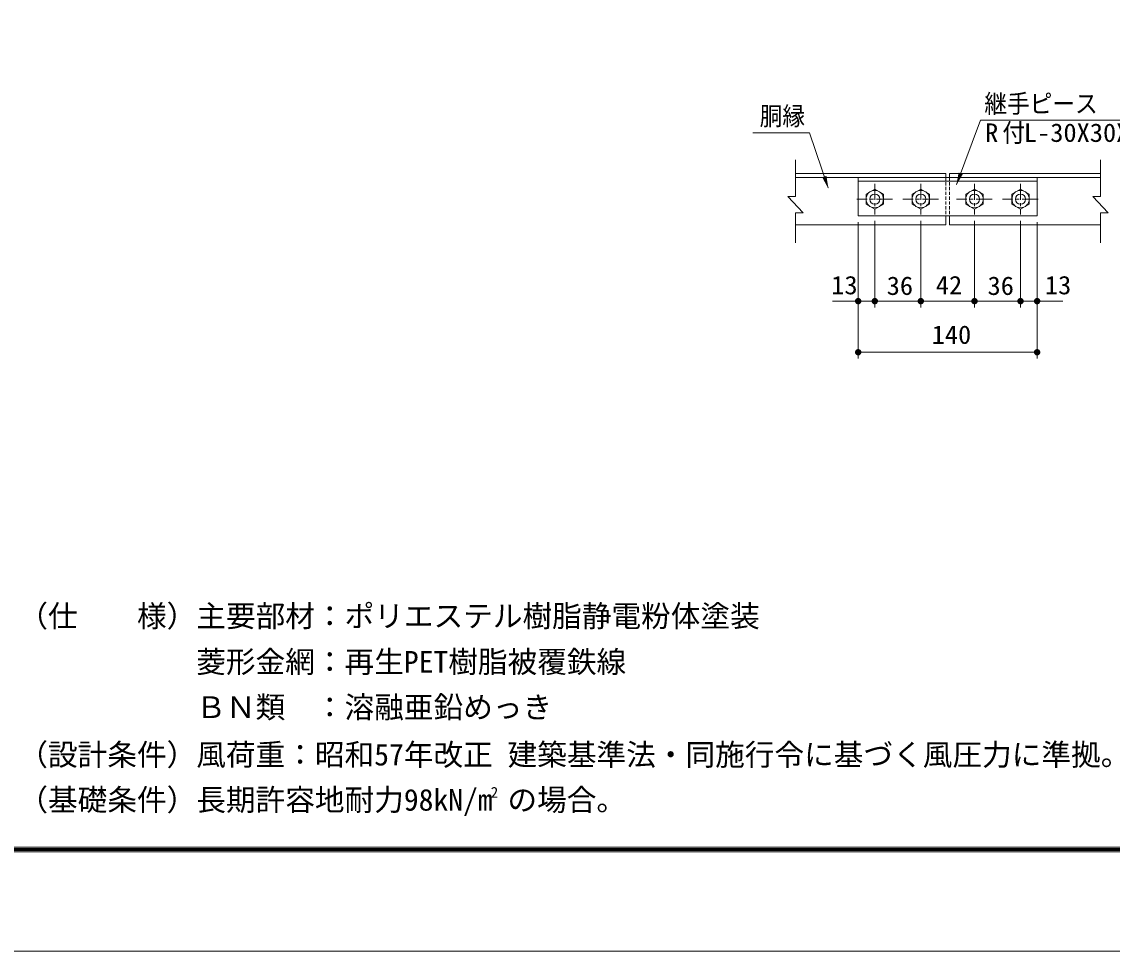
# Model space of a CAD drawing. Units: millimetres, scale not verified, with parts at other scales. Extents: x -4455 to 4455, y -3150 to 3150.
# Drawn here: x -344 to 2215, y -3150 to -969 of the extents above; entities that cross this region are included whole.
import ezdxf
from ezdxf.enums import TextEntityAlignment as Align

# ---------------------------------------------------------------- set-up
doc = ezdxf.new("R2010")
doc.units = ezdxf.units.MM
doc.header["$LTSCALE"] = 30
doc.linetypes.add('USER1', pattern=[2, 1.25, -0.25, 0.25, -0.25])
doc.linetypes.add('USER2', pattern=[0.375, 0.25, -0.125])
for name, color, linetype, lineweight in [('0-1_SUNPOU', 1, 'Continuous', 18), ('0-4_7詳細', 7, 'Continuous', 18), ('0-D_D-TTL', 7, 'Continuous', 9)]:
    doc.layers.add(name, color=color, linetype=linetype, lineweight=lineweight)
doc.layers.add('0-E_D-TTL-TXT', color=7, linetype='Continuous')
doc.styles.add('ＭＳ ゴシック', font='')
doc.styles.get('ＭＳ ゴシック').set_extended_font_data('MS Gothic')

# ---------------------------------------------------------------- blocks, each defined once
blk = doc.blocks.new('M1')
at = {"layer": '0-1_SUNPOU'}
blk.add_line((-7.5, 0), (-57.86, 0), dxfattribs=at)
for points in [[(0, 0), (-7.5, 0), (-7.44, 0.94)], [(0, 0), (-7.44, -0.94), (-7.5, 0)], [(0, 0), (-7.44, 0.94), (-7.26, 1.87)], [(0, 0), (-7.26, -1.87), (-7.44, -0.94)], [(0, 0), (-7.26, 1.87), (-6.97, 2.76)], [(0, 0), (-6.97, -2.76), (-7.26, -1.87)], [(0, 0), (-6.97, 2.76), (-6.57, 3.61)], [(0, 0), (-6.57, -3.61), (-6.97, -2.76)], [(0, 0), (-6.57, 3.61), (-6.07, 4.41)], [(0, 0), (-6.07, -4.41), (-6.57, -3.61)], [(0, 0), (-6.07, 4.41), (-5.47, 5.13)], [(0, 0), (-5.47, -5.13), (-6.07, -4.41)], [(0, 0), (-5.47, 5.13), (-4.78, 5.78)], [(0, 0), (-4.78, -5.78), (-5.47, -5.13)], [(0, 0), (-4.78, 5.78), (-4.02, 6.33)], [(0, 0), (-4.02, -6.33), (-4.78, -5.78)], [(0, 0), (-4.02, 6.33), (-3.19, 6.79)], [(0, 0), (-3.19, -6.79), (-4.02, -6.33)], [(0, 0), (-3.19, 6.79), (-2.32, 7.13)], [(0, 0), (-2.32, -7.13), (-3.19, -6.79)], [(0, 0), (-2.32, 7.13), (-1.41, 7.37)], [(0, 0), (-1.41, -7.37), (-2.32, -7.13)], [(0, 0), (-1.41, 7.37), (-0.47, 7.49)], [(0, 0), (-0.47, -7.49), (-1.41, -7.37)], [(0, 0), (-0.47, 7.49), (0.47, 7.49)], [(0, 0), (0.47, -7.49), (-0.47, -7.49)], [(0, 0), (0.47, 7.49), (1.41, 7.37)], [(0, 0), (1.41, 7.37), (2.32, 7.13)], [(0, 0), (2.32, 7.13), (3.19, 6.79)], [(0, 0), (3.19, 6.79), (4.02, 6.33)], [(0, 0), (4.02, 6.33), (4.78, 5.78)], [(0, 0), (4.78, 5.78), (5.47, 5.13)], [(0, 0), (5.47, 5.13), (6.07, 4.41)], [(0, 0), (6.07, 4.41), (6.57, 3.61)], [(0, 0), (6.57, 3.61), (6.97, 2.76)], [(0, 0), (6.97, 2.76), (7.26, 1.87)], [(0, 0), (7.26, 1.87), (7.44, 0.94)], [(0, 0), (7.44, 0.94), (7.5, 0)], [(0, 0), (1.41, -7.37), (0.47, -7.49)], [(0, 0), (2.32, -7.13), (1.41, -7.37)], [(0, 0), (3.19, -6.79), (2.32, -7.13)], [(0, 0), (4.02, -6.33), (3.19, -6.79)], [(0, 0), (4.78, -5.78), (4.02, -6.33)], [(0, 0), (5.47, -5.13), (4.78, -5.78)], [(0, 0), (6.07, -4.41), (5.47, -5.13)], [(0, 0), (6.57, -3.61), (6.07, -4.41)], [(0, 0), (6.97, -2.76), (6.57, -3.61)], [(0, 0), (7.26, -1.87), (6.97, -2.76)], [(0, 0), (7.44, -0.94), (7.26, -1.87)], [(0, 0), (7.5, 0), (7.44, -0.94)]]:
    blk.add_solid(points, dxfattribs=at)

msp = doc.modelspace()

# ---------------------------------------------------------------- linework, layer by layer
at = {"layer": '0-4_7詳細', "color": 4}
for p, q in [((1471.46, -1378.92), (1471.46, -1293.34)), ((2187.73, -1378.92), (2187.73, -1293.34)), ((2169.73, -1378.92), (2205.73, -1417.69)), ((2187.73, -1378.92), (2169.73, -1378.92)), ((1471.46, -1417.69), (1471.46, -1487.88)), ((1471.46, -1417.69), (1489.46, -1417.69)), ((2187.73, -1417.69), (2187.73, -1487.88)), ((2187.73, -1417.69), (2205.73, -1417.69))]:
    msp.add_line(p, q, dxfattribs=at)
at = {"layer": '0-4_7詳細', "lineweight": 9}
for p, q in [((1824.59, -1325.26), (1471.46, -1325.26)), ((1824.59, -1334.26), (1824.59, -1325.26)), ((2187.73, -1325.26), (1832.99, -1325.26)), ((1832.99, -1334.26), (1832.99, -1325.26)), ((2187.73, -1334.26), (1471.46, -1334.26)), ((1618.79, -1334.26), (1618.79, -1424.26)), ((2038.79, -1343.26), (1618.79, -1343.26)), ((2038.79, -1334.26), (2038.79, -1424.26)), ((2038.79, -1424.26), (1618.79, -1424.26)), ((1824.59, -1445.26), (1824.59, -1424.26)), ((1832.99, -1445.26), (1832.99, -1424.26)), ((1824.59, -1445.26), (1471.46, -1445.26)), ((2187.73, -1445.26), (1832.99, -1445.26))]:
    msp.add_line(p, q, dxfattribs=at)
at = {"layer": '0-4_7詳細', "color": 1, "linetype": 'USER1'}
for p, q in [((1657.79, -1349.32), (1657.79, -1421.07)), ((1765.79, -1349.32), (1765.79, -1421.07)), ((1891.79, -1349.32), (1891.79, -1421.07)), ((1999.79, -1349.32), (1999.79, -1421.07)), ((1699.48, -1385.26), (1615.88, -1385.26)), ((1807.48, -1385.26), (1723.88, -1385.26)), ((1933.48, -1385.26), (1849.88, -1385.26)), ((2041.48, -1385.26), (1957.88, -1385.26))]:
    msp.add_line(p, q, dxfattribs=at)
at = {"layer": '0-4_7詳細', "color": 3, "linetype": 'USER2'}
for p, q in [((1824.59, -1334.26), (1824.59, -1424.26)), ((1832.99, -1334.26), (1832.99, -1424.26))]:
    msp.add_line(p, q, dxfattribs=at)
at = {"layer": '0-4_7詳細', "color": 1}
for p, q in [((1618.79, -1439.26), (1618.79, -1759.57)), ((1618.79, -1439.26), (1618.79, -1639.57)), ((1657.79, -1436.07), (1657.79, -1639.57)), ((1657.79, -1436.07), (1657.79, -1639.57)), ((1765.79, -1436.07), (1765.79, -1639.57)), ((1765.79, -1436.07), (1765.79, -1639.57)), ((1891.79, -1436.07), (1891.79, -1639.57)), ((1891.79, -1436.07), (1891.79, -1639.57)), ((1999.79, -1436.07), (1999.79, -1639.57)), ((1999.79, -1436.07), (1999.79, -1639.57)), ((2038.79, -1439.26), (2038.79, -1759.57)), ((2038.79, -1439.26), (2038.79, -1639.57)), ((1588.79, -1624.57), (1558.79, -1624.57)), ((1627.79, -1624.57), (1597.79, -1624.57)), ((1657.79, -1624.57), (1618.79, -1624.57)), ((1765.79, -1624.57), (1657.79, -1624.57)), ((1687.79, -1624.57), (1717.79, -1624.57)), ((1735.79, -1624.57), (1705.79, -1624.57)), ((1765.79, -1624.57), (1891.79, -1624.57)), ((1795.79, -1624.57), (1825.79, -1624.57)), ((1861.79, -1624.57), (1831.79, -1624.57)), ((1891.79, -1624.57), (1999.79, -1624.57)), ((1921.79, -1624.57), (1951.79, -1624.57)), ((1969.79, -1624.57), (1939.79, -1624.57)), ((1999.79, -1624.57), (2038.79, -1624.57)), ((2029.79, -1624.57), (2059.79, -1624.57)), ((2068.79, -1624.57), (2098.79, -1624.57)), ((1648.79, -1744.57), (2008.79, -1744.57))]:
    msp.add_line(p, q, dxfattribs=at)
at = {"layer": '0-4_7詳細', "lineweight": 9}
for points in [[(2270.42, -1200.25), (1905.82, -1200.25), (1849.62, -1351.08)], [(1371.17, -1229.57), (1504.54, -1229.57), (1548.35, -1359)]]:
    msp.add_lwpolyline(points, dxfattribs=at)
at = {"layer": '0-4_7詳細', "color": 4}
msp.add_lwpolyline([(1471.46, -1378.92), (1453.46, -1378.92), (1489.46, -1417.69)], dxfattribs=at)
at = {"layer": '0-4_7詳細', "lineweight": 9}
for points in [[(1657.79, -1361.74), (1637.42, -1373.5), (1637.42, -1397.02), (1657.79, -1408.78), (1678.16, -1397.02), (1678.16, -1373.5)], [(1765.79, -1361.74), (1745.42, -1373.5), (1745.42, -1397.02), (1765.79, -1408.78), (1786.16, -1397.02), (1786.16, -1373.5)], [(1891.79, -1361.74), (1871.42, -1373.5), (1871.42, -1397.02), (1891.79, -1408.78), (1912.16, -1397.02), (1912.16, -1373.5)], [(1999.79, -1361.74), (1979.42, -1373.5), (1979.42, -1397.02), (1999.79, -1408.78), (2020.16, -1397.02), (2020.16, -1373.5)]]:
    msp.add_lwpolyline(points, close=True, dxfattribs=at)
for centre, radius in [((1657.79, -1385.26), 20.4), ((1657.79, -1385.26), 12), ((1765.79, -1385.26), 20.4), ((1765.79, -1385.26), 12), ((1891.79, -1385.26), 20.4), ((1891.79, -1385.26), 12), ((1999.79, -1385.26), 20.4), ((1999.79, -1385.26), 12)]:
    msp.add_circle(centre, radius, dxfattribs=at)
at = {"layer": '0-4_7詳細'}
for points in [[(1848.93, -1352.96), (1854.52, -1323.03), (1864.28, -1326.66)], [(1548.99, -1360.89), (1534.44, -1334.15), (1544.31, -1330.81)]]:
    msp.add_solid(points, dxfattribs=at)
at = {"layer": '0-D_D-TTL', "color": 2, "lineweight": 18}
msp.add_lwpolyline([(-4454.56, 3150.45), (4455.14, 3150.45), (4455.14, -3149.97), (-4454.56, -3149.97)], close=True, dxfattribs=at)
at = {"layer": '0-D_D-TTL'}
for points in [[(-4168.18, 2917.11), (4168.75, 2917.11), (4168.75, -2916.62), (-4168.18, -2916.62)], [(-4165.53, 2914.45), (4166.1, 2914.45), (4166.1, -2913.97), (-4165.53, -2913.97)], [(-4162.87, 2911.8), (4163.45, 2911.8), (4163.45, -2911.32), (-4162.87, -2911.32)], [(-4160.22, 2909.15), (4160.8, 2909.15), (4160.8, -2908.67), (-4160.22, -2908.67)], [(-4157.57, 2906.5), (4158.15, 2906.5), (4158.15, -2906.02), (-4157.57, -2906.02)]]:
    msp.add_lwpolyline(points, close=True, dxfattribs=at)

# ---------------------------------------------------------------- block references
at = {"layer": '0-4_7詳細'}
for p in [(1618.79, -1624.57), (1657.79, -1624.57), (1765.79, -1624.57), (1891.79, -1624.57), (1999.79, -1624.57), (2038.79, -1744.57)]:
    msp.add_blockref('M1', p, dxfattribs=at)
at = {"layer": '0-4_7詳細', "rotation": 180}
for p in [(1657.79, -1624.57), (1765.79, -1624.57), (1891.79, -1624.57), (1999.79, -1624.57), (2038.79, -1624.57), (1618.79, -1744.57)]:
    msp.add_blockref('M1', p, dxfattribs=at)

# ---------------------------------------------------------------- texts
at = {"layer": '0-4_7詳細', "color": 3, "style": 'ＭＳ ゴシック'}
for s, width, p in [('継手ピース', 0.9, (1914.99, -1195.79)), ('胴縁', 0.9, (1387.66, -1224.89)), ('付', 0.9, (1957.29, -1263.94)), ('R', 1.05, (1916.56, -1263.94)), ('L-30X30X3', 1.05, (2007.63, -1263.94)), ('13', 1.05, (1555.53, -1621.6)), ('36', 1.05, (1685.71, -1623.07)), ('42', 1.05, (1800.96, -1621.6)), ('36', 1.05, (1922.37, -1623.07)), ('13', 1.05, (2057.04, -1621.6)), ('140', 1.05, (1791.29, -1737.9))]:
    msp.add_text(s, height=43.33, dxfattribs=dict(at, width=width)).set_placement(p, align=Align.BOTTOM_LEFT)
at = {"layer": '0-E_D-TTL-TXT', "style": 'ＭＳ ゴシック'}
for s, height, p in [('（仕\u3000\u3000様）主要部材：ポリエステル樹脂静電粉体塗装', 51.03, (-352.33, -2404.28)), ('\u3000\u3000\u3000\u3000\u3000\u3000菱形金網：再生PET樹脂被覆鉄線', 51.03, (-352.33, -2511.77)), ('\u3000\u3000\u3000\u3000\u3000\u3000ＢＮ類\u3000：溶融亜鉛めっき', 51.03, (-352.33, -2618.25)), ('（設計条件）風荷重：昭和57年改正 建築基準法・同施行令に基づく風圧力に準拠。', 51.03, (-352.33, -2729.52)), ('（基礎条件）長期許容地耐力98kN/m の場合。', 51.03, (-352.33, -2835.59)), ('2', 25.51, (756.57, -2797.61))]:
    msp.add_text(s, height=height, dxfattribs=at).set_placement(p, align=Align.BOTTOM_LEFT)

doc.saveas('drawing.dxf')
